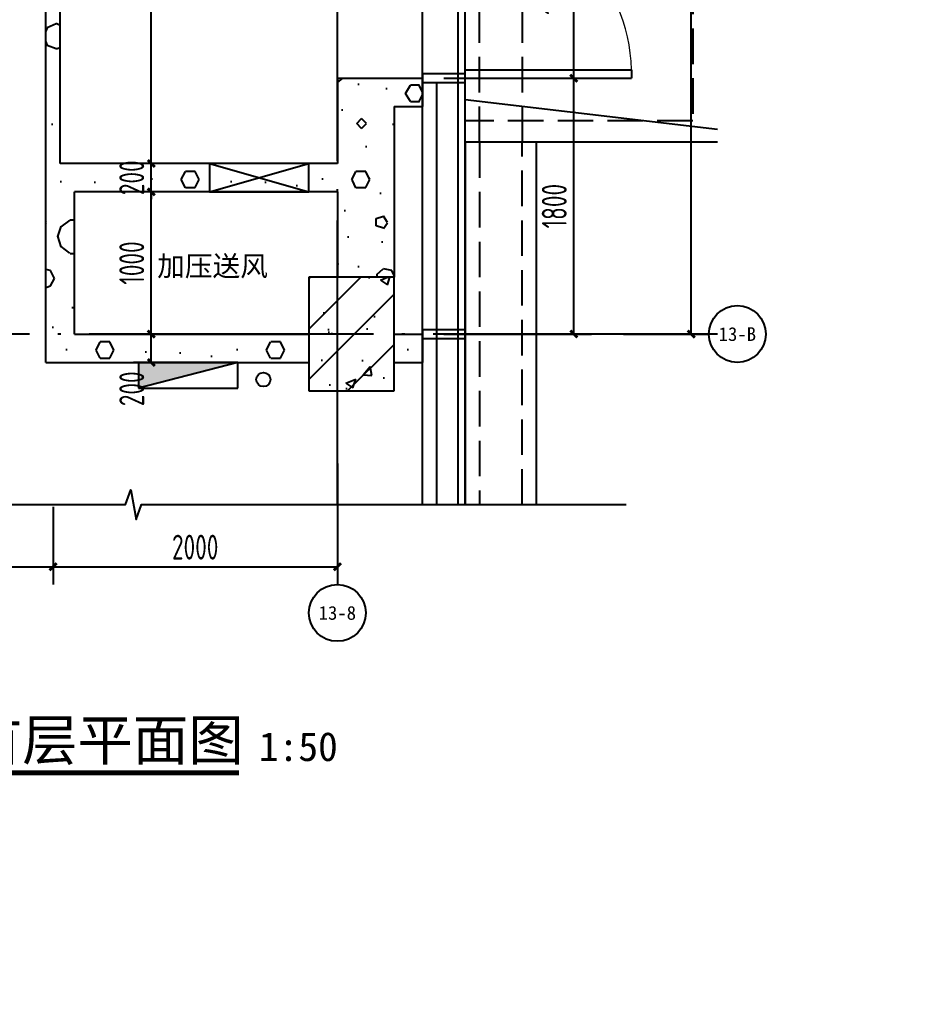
# Model space of a CAD drawing. Extents: x 116425 to 211028, y 11881 to 56060.
# Drawn here: x 144490 to 150766, y 29273 to 36269 of the extents above; entities that cross this region are included whole.
import ezdxf
from ezdxf.enums import TextEntityAlignment as Align
from ezdxf.xclip import XClip

# ---------------------------------------------------------------- set-up
doc = ezdxf.new("R2010")
doc.units = 0
doc.header["$LTSCALE"] = 1000
doc.header["$MEASUREMENT"] = 0
doc.header["$XCLIPFRAME"] = 0
doc.linetypes.add('X-104 13#平面$0$DASH', pattern=[0.35, 0.25, -0.1])
doc.linetypes.add('X-104 13#平面$0$DOTE', pattern=[2.42, 2, -0.2, 0.02, -0.2])
for name, color, linetype in [('01-标注_尺寸', 124, 'Continuous'), ('01-标注_符号', 200, 'Continuous'), ('01-标注_轴线坐标', 132, 'Continuous'), ('02-TEXT_标注', 130, 'Continuous'), ('02-TEXT_轴号', 7, 'Continuous'), ('13#楼幕墙$0$A-C_幕墙龙骨', 133, 'Continuous'), ('13#楼幕墙$0$A-C_玻璃幕墙', 140, 'Continuous'), ('13#楼幕墙$0$DOOR_FIRE', 220, 'Continuous'), ('DIM_SYMB', 3, 'Continuous'), ('X-104 13#平面$0$A-C_玻璃幕墙', 140, 'Continuous'), ('X-104 13#平面$0$A-E_楼梯', 171, 'Continuous'), ('X-104 13#平面$0$A-O_散水', 134, 'Continuous'), ('X-104 13#平面$0$A-TECH_暖通', 6, 'Continuous'), ('X-104 13#平面$0$A-TECH_水', 3, 'Continuous'), ('X-104 13#平面$0$A-TECH_结构', 21, 'Continuous'), ('X-104 13#平面$0$A_AXIS-轴线', 36, 'X-104 13#平面$0$DOTE'), ('X-104 13#平面$1$05-填充_天正', 26, 'Continuous'), ('X-104 13#平面$1$A_STR-砌块墙', 121, 'Continuous'), ('X-104 13#平面$1$A_STR-砼柱', 51, 'Continuous'), ('建-标注-文本', 254, 'Continuous')]:
    doc.layers.add(name, color=color, linetype=linetype)
doc.layers.add('104-13 B0核心筒$0$04-不打印_辅助线', color=165, linetype='Continuous', plot=False)
doc.layers.add('X-104 13#平面$0$000套内', color=226, linetype='Continuous', lineweight=30, plot=False)
doc.styles.add('_TCH_AXIS', font='STXIHEI_0.TTF', dxfattribs={"width": 0.75})
doc.styles.add('_TCH_DIM_T3', font='ROS1', dxfattribs={"width": 0.8, "bigfont": 'JD'})
doc.styles.get("Standard").update_dxf_attribs({"font": 'STXIHEI_0.TTF'})
doc.dimstyles.new('_TCH_ARCH&&50', dxfattribs={"dimtxt": 175, "dimasz": 50, "dimexe": 125, "dimexo": 150, "dimgap": 50, "dimtad": 1, "dimdec": 0, "dimzin": 0, "dimdsep": 46, "dimtxsty": '_TCH_DIM_T3', "dimblk": 'ARCHTICK', "dimcen": 0.09, "dimclrt": 7, "dimazin": 2, "dimtfac": 1, "dimtdec": 0, "dimtix": 1, "dimtmove": 2, "dimatfit": 3, "dimfxl": 0, "dimtolj": 1, "dimtzin": 0, "dimarcsym": 0})
pattern_1 = [(0, (354, -366), (600, 1200), [0, -1200]), (0, (-348, -528), (600, 1200), [0, -1200]), (0, (42, -540), (600, 1200), [0, -1200]), (0, (468, -186), (600, 1200), [0, -1200]), (0, (-30, -600), (600, 1200), [0, -1200]), (0, (588, 570), (600, 1200), [0, -1200]), (0, (222, 474), (600, 1200), [0, -1200]), (0, (414, 324), (600, 1200), [0, -1200]), (0, (-564, 300), (600, 1200), [0, -1200]), (0, (24, 246), (600, 1200), [0, -1200]), (0, (-204, -60), (600, 1200), [0, -1200]), (0, (-192, -510), (600, 1200), [0, -1200]), (0, (258, -558), (600, 1200), [0, -1200]), (0, (588, -30), (600, 1200), [0, -1200]), (0, (-534, -216), (600, 1200), [0, -1200]), (0, (-432, -12), (600, 1200), [0, -1200]), (0, (36, -96), (600, 1200), [0, -1200]), (0, (-132, -270), (600, 1200), [0, -1200]), (0, (-228, 126), (600, 1200), [0, -1200]), (0, (-78, 576), (600, 1200), [0, -1200]), (0, (-486, -468), (600, 1200), [0, -1200]), (0, (174, 330), (600, 1200), [0, -1200]), (0, (-384, 348), (600, 1200), [0, -1200]), (0, (-480, 504), (600, 1200), [0, -1200]), (130.6013, (514.286, 194.286), (-2999.99997, 3600.000016), [52.683, -22074.222]), (18.43495, (428.57, 217.14), (3000, 1200), [54.21, -7535.256]), (90, (428.6, 165.7), (600, 1200), [51.429, -2348.571]), (161.56505, (480, 148.57), (-3000, 1199.9999), [54.21, -7535.256]), (53.1301, (480, 148.57), (600, 1200), [57.143, -5942.857]), (135, (525.7, -462.86), (-600, 1200), [48.487, -3345.625]), (45, (457.14, -462.86), (600, 1200), [48.487, -3345.625]), (135, (491.43, -497.14), (-600, 1200), [48.487, -3345.625]), (45, (491.43, -497.14), (600, 1200), [48.487, -3345.625]), (116.565, (-51.4, 342.9), (-0.0001, 2400), [63.888, -1277.753]), (180, (-80, 400), (-600, 1200), [68.571, -1131.428]), (63.435, (-177.1, 342.9), (5e-06, 2400), [63.888, -1277.753]), (116.565, (-148.6, 285.7), (-0.0001, 2400), [63.888, -1277.753]), (0, (-148.6, 285.7), (600, 1200), [68.571, -1131.428]), (63.435, (-80, 285.7), (5e-06, 2400), [63.888, -1277.753]), (107.10273, (400, -62.857), (-1799.99993, 6000.00001), [77.723, -32565.805]), (143.97263, (377.14, 11.43), (-11399.99986, 8399.99999), [77.723, -16244.04]), (180, (314.3, 57.1), (-600, 1200), [74.286, -1125.714]), (36.02737, (177.14, 11.43), (11399.99992, 8399.99991), [77.723, -16244.04]), (71.56505, (154.29, -57.14), (1800, 6000), [72.28, -7517.186]), (107.10273, (177.143, -131.43), (-1799.99993, 6000.00001), [77.723, -32565.805]), (143.97263, (240, -177.14), (-11399.99986, 8399.99999), [77.723, -16244.04]), (0, (240, -177.1), (600, 1200), [74.286, -1125.714]), (36.02737, (314.29, -177.14), (11399.99992, 8399.99991), [77.723, -16244.04]), (71.56505, (377.14, -131.43), (1800, 6000), [72.28, -7517.186]), (150.25512, (411.43, 497.14), (-1800, 1200), [46.07, -9628.64]), (90, (371.4, 474.3), (600, 1200), [45.714, -2354.285]), (29.74488, (371.43, 474.29), (1800, 1200), [46.07, -9628.64]), (116.565, (131.4, -354.3), (-0.0001, 2400), [63.888, -1277.753]), (168.69007, (102.86, -297.14), (-5400, 1199.99997), [58.275, -12179.371]), (41.18593, (0, -325.714), (14999.99991, 13199.999885), [60.744, -25451.604]), (90, (0, -382.86), (600, 1200), [57.143, -2342.857]), (138.81407, (45.714, -422.857), (-14999.999733, 13200.000084), [60.744, -25451.604]), (16.69924, (45.714, -422.857), (19799.99985, 5999.999937), [59.659, -24997.075]), (60.9454, (102.86, -405.714), (600, 1199.99999), [58.832, -24650.679]), (109.98311, (-371.43, 148.57), (-3000.00001, 8399.999978), [66.884, -28024.395]), (155.556045, (-394.286, 211.43), (-7800.00003, 3599.999925), [69.046, -28930.263]), (24.443955, (-520, 211.43), (7800.000004, 3599.999983), [69.046, -28930.263]), (70.01689, (-542.857, 148.57), (3000.00001, 8399.99998), [66.884, -28024.395]), (109.98311, (-520, 85.714), (-3000.00001, 8399.999978), [66.884, -28024.395]), (160.0169, (-457.14, 62.86), (-3000, 1199.99995), [66.884, -13978.755]), (19.9831, (-457.14, 62.86), (2999.99998, 1200), [66.884, -13978.755]), (70.01689, (-394.286, 85.714), (3000.00001, 8399.99998), [66.884, -28024.395]), (122.00538, (74.29, 40), (-600.00008, 1199.99994), [53.908, -11266.868]), (18.43495, (-5.71, 68.57), (3000, 1200), [54.21, -7535.256]), (90, (-5.7, 17.14), (600, 1200), [51.429, -2348.571]), (161.56505, (45.71, 0), (-3000, 1199.9999), [54.21, -7535.256]), (54.46232, (45.714, 0), (4199.99999, 5999.99999), [49.156, -20596.423]), (116.565, (-274.3, -251.4), (-0.0001, 2400), [63.888, -1277.753]), (180, (-302.9, -194.3), (-600, 1200), [62.857, -1137.143]), (59.03624, (-400, -251.43), (600, 1200), [66.64, -13927.644]), (120.96376, (-365.71, -308.57), (-600.00008, 1199.99994), [66.64, -13927.644]), (0, (-365.7, -308.6), (600, 1200), [62.857, -1137.143]), (63.435, (-302.9, -308.6), (5e-06, 2400), [63.888, -1277.753])]

# ---------------------------------------------------------------- blocks, each defined once
blk = doc.blocks.new('X-104 13#平面$0$轴网')
at = {"layer": 'X-104 13#平面$0$A_AXIS-轴线', "linetype": 'X-104 13#平面$0$DOTE'}
for p, q in [((57500, -7401), (57500, 24620.3)), ((60408.4, 9000), (-2925, 9000))]:
    blk.add_line(p, q, dxfattribs=at)
blk = doc.blocks.new('13#楼幕墙$0$A$C7A413A1D')
blk.add_lwpolyline([(-70, -300), (-10, -300), (-10, 0), (-70, 0)], close=True)
blk = doc.blocks.new('13#楼幕墙$0$$DorLib2D$00000001')
for p, q in [((0.45, 0.975), (0.5, 0.975)), ((0.45, 0), (0.45, 0.975)), ((0.5, 0), (0.5, 0.975)), ((0.5, 0), (0.45, 0))]:
    blk.add_line(p, q)
at = {"lineweight": 13}
blk.add_arc((0.475, 0), 0.975, 91.46928, 180, dxfattribs=at)
blk = doc.blocks.new('13#楼幕墙')
at = {"layer": '13#楼幕墙$0$A-C_玻璃幕墙'}
for p, q in [((58100, -800), (58100, 18820)), ((58200, -900), (58200, 10770)), ((58350, -1050), (58350, 10770))]:
    blk.add_line(p, q, dxfattribs=at)
blk.add_lwpolyline([(4492.6, 15500), (-900, 15500), (-900, -1700), (22100, -1700), (22100, -1100), (58400, -1100), (58400, 18959.9), (53293.2, 23245), (37800, 14300), (37800, 10200), (12500, 10200), (4492.6, 15500)], dxfattribs=at)
at = {"layer": '13#楼幕墙$0$A-C_幕墙龙骨', "rotation": 90}
for p in [(58100, 10840), (58100, 9040)]:
    blk.add_blockref('13#楼幕墙$0$A$C7A413A1D', p, dxfattribs=at)
at = {"layer": '13#楼幕墙$0$DOOR_FIRE', "xscale": 1200.000000000032, "yscale": 1200.000000000032, "zscale": 1200.000000000032, "rotation": 270}
blk.add_blockref('13#楼幕墙$0$$DorLib2D$00000001', (58400, 11400), dxfattribs=at)
blk = doc.blocks.new('X-104 13#平面$0$$TwtSys$00000434')
for p, q in [((-0.5, 0.5), (-0.5, -0.5)), ((-0.5, -0.5), (0.5, 0.5)), ((0.5, 0.5), (-0.5, 0.5)), ((0.5, -0.5), (0.5, 0.5)), ((-0.5, -0.5), (0.5, -0.5))]:
    blk.add_line(p, q)
blk.add_solid([(0.5, -0.5), (0.5, 0.5), (-0.5, -0.5)])
blk = doc.blocks.new('X-104 13#平面$0$A$C55540B70')
at = {"layer": 'X-104 13#平面$0$A-TECH_水'}
blk.add_circle((-520, 8680), 50, dxfattribs=at)
at = {"layer": 'X-104 13#平面$0$A-TECH_水', "xscale": -700, "yscale": -180, "zscale": 700}
blk.add_blockref('X-104 13#平面$0$$TwtSys$00000434', (-1050, 8710), dxfattribs=at)
blk = doc.blocks.new('*U230')
blk.add_lwpolyline([(200, 0), (200, 700), (0, 700), (0, 0), (200, 0), (0, 700), (0, 0), (200, 700)])
blk = doc.blocks.new('X-104 13#平面$0$A$C0BB3323F')
at = {"layer": 'Defpoints'}
blk.add_lwpolyline([(59300, 600), (59300, 20660), (54205, 24935), (38700, 16000), (38700, 11900), (13400, 11900), (5392.6, 17200), (0, 17200), (0, 0), (23000, 0), (23000, 600)], close=True, dxfattribs=at)
blk = doc.blocks.new('X-104 13#平面')
at = {"layer": 'X-104 13#平面$1$05-填充_天正'}
h = blk.add_hatch(dxfattribs=at)
h.set_pattern_fill('加气混凝土', color=256, scale=100, style=0)
h.set_pattern_definition(pattern_1)
h.paths.add_polyline_path([(55550, 10100), (55550, 16000), (55450, 16000), (55450, 10100)])
h = blk.add_hatch(dxfattribs=at)
h.set_pattern_fill('加气混凝土', color=256, scale=100, style=0)
h.set_pattern_definition(pattern_1)
h.paths.add_polyline_path([(57500, 10800), (57900, 10600), (58100, 10600), (58100, 10800)])
h = blk.add_hatch(dxfattribs=at)
h.set_pattern_fill('加气混凝土', color=256, scale=100, style=0)
h.set_pattern_definition(pattern_1)
h.paths.add_polyline_path([(57900, 10600), (57500, 10800), (57500, 10200), (57633.3, 10100), (57900, 10100)])
h = blk.add_hatch(dxfattribs=at)
h.set_pattern_fill('加气混凝土', color=256, scale=100, style=0)
h.set_pattern_definition(pattern_1)
h.paths.add_polyline_path([(57633.3, 10100), (57500, 10200), (55550, 10200), (55550, 10100), (55650, 10000), (57500, 10000)])
h = blk.add_hatch(dxfattribs=at)
h.set_pattern_fill('加气混凝土', color=256, scale=100, style=0)
h.set_pattern_definition(pattern_1)
h.paths.add_polyline_path([(55450, 8800), (55650, 9000), (55650, 10000), (55550, 10100), (55450, 10100)])
h = blk.add_hatch(dxfattribs=at)
h.set_pattern_fill('加气混凝土', color=256, scale=100, style=0)
h.set_pattern_definition(pattern_1)
h.paths.add_polyline_path([(57500, 9400), (57900, 9400), (57900, 10100), (57633.3, 10100), (57500, 10000)])
h = blk.add_hatch(dxfattribs=at)
h.set_pattern_fill('钢筋混凝土', color=256, scale=100, style=0)
h.set_pattern_definition([(45, (0, 0), (-176.7767, 176.7767), []), (50, (0, 0), (717.26, -62.752), [75, -825]), (355, (0, 0), (-138.751, 752.192), [60, -660]), (100.4514, (59.8, -5.2), (578.509, 689.4395), [63.74, -701.142]), (46.1842, (0, 200), (1067.241, -165.519), [112.5, -1237.5]), (96.6356, (88.9, 186.2), (934.663, 974.118), [95.61, -1051.713]), (351.1842, (0, 200), (934.662, 974.119), [90, -990]), (21, (100, 150), (596.907, -402.619), [75, -825]), (326, (100, 150), (243.315, 725.15), [60, -660]), (71.4514, (149.74, 116.45), (840.223, 322.5305), [63.74, -701.142]), (37.5, (0, 0), (12.1599, 332.8939), [0, -652, 0, -670, 0, -662.5]), (7.5, (0, 0), (263.0695, 394.4117), [0, -382, 0, -637, 0, -252.5]), (327.5, (-223, 0), (533.8224, -22.5549), [0, -250, 0, -780, 0, -1035]), (317.5, (-323, 0), (583.186, 100.105), [0, -325, 0, -518, 0, -735])])
h.paths.add_polyline_path([(57300, 8600), (57900, 8600), (57900, 9400), (57300, 9400)])
h = blk.add_hatch(dxfattribs=at)
h.set_pattern_fill('加气混凝土', color=256, scale=100, style=0)
h.set_pattern_definition(pattern_1)
h.paths.add_polyline_path([(57300, 8800), (57300, 9000), (55650, 9000), (55450, 8800)])
h = blk.add_hatch(dxfattribs=at)
h.set_pattern_fill('加气混凝土', color=256, scale=100, style=0)
h.set_pattern_definition(pattern_1)
h.paths.add_polyline_path([(57900, 9000), (57900, 8800), (58100, 8800), (58100, 9000)])
at = {"layer": 'X-104 13#平面$0$000套内'}
blk.add_lwpolyline([(4100, 77750), (4100, 68700), (-750, 68700), (-750, 59850), (21950, 59850), (21950, 61450), (58250, 61450), (58250, 71300), (48400, 71300), (48400, 73450), (53400, 73450), (53400, 80500), (58250, 80500), (58250, 81290.1), (53289, 85452.6), (37950, 76613.3), (37950, 72450), (12454.9, 72450), (4447.4, 77750)], close=True, dxfattribs=at)
blk.add_lwpolyline([(7100, -1550), (21950, -1550), (21950, -950), (48400, -950), (48400, 11050), (53400, 11050), (53400, 18100), (58250, 18100), (58250, 18890), (53289.1, 23052.7), (37950, 14213.3), (37950, 10050), (12454.9, 10050), (4447.4, 15350), (4100, 15350), (4100, 6300), (7100, 6300), (7100, -1550)], dxfattribs=at)
at = {"layer": 'X-104 13#平面$0$A-C_玻璃幕墙', "linetype": 'X-104 13#平面$0$DASH'}
blk.add_lwpolyline([(60000, 10500), (58400, 10500), (58400, 12900), (60000, 12900)], close=True, dxfattribs=at)
at = {"layer": 'X-104 13#平面$0$A-E_楼梯'}
for p, q in [((58400, 10350), (58400, 13050)), ((58400, 10650), (60950, 10350)), ((60950, 10350), (58400, 10350))]:
    blk.add_line(p, q, dxfattribs=at)
at = {"layer": 'X-104 13#平面$0$A-O_散水', "linetype": 'X-104 13#平面$0$DASH'}
blk.add_lwpolyline([(58800, 10350), (58500, 10350), (58500, 13050), (58800, 13050)], close=True, dxfattribs=at)
at = {"layer": 'X-104 13#平面$0$A-O_散水'}
blk.add_lwpolyline([(58400, 10350), (58400, -1100), (56000, -1100), (56000, -1600), (58900, -1600), (58900, 10350)], dxfattribs=at)
at = {"layer": 'X-104 13#平面$0$A-O_散水', "linetype": 'X-104 13#平面$0$DASH'}
blk.add_lwpolyline([(58500, 10350), (58500, -1200), (56100, -1200), (56100, -1500), (58800, -1500), (58800, 10350)], dxfattribs=at)
at = {"layer": 'X-104 13#平面$0$A-TECH_结构'}
blk.add_lwpolyline([(58350, -1050), (58350, 18936.6), (53287.9, 23184.2), (37850, 14271.1), (37850, 10150), (12485, 10150), (4477.5, 15450), (-850, 15450), (-850, -1650), (22050, -1650), (22050, -1050)], close=True, dxfattribs=at)
at = {"layer": 'X-104 13#平面$1$A_STR-砌块墙'}
for p, q in [((55450, 10100), (55450, 16000)), ((55550, 10200), (55550, 16000)), ((57500, 10800), (58100, 10800)), ((57500, 10800), (57500, 10200)), ((58100, 10800), (58100, 10600)), ((57900, 10600), (58100, 10600)), ((57900, 10600), (57900, 10100)), ((57500, 10200), (55550, 10200)), ((55450, 8800), (55450, 10100)), ((57900, 10100), (57900, 9400)), ((55650, 9000), (55650, 10000)), ((57500, 10000), (55650, 10000)), ((57500, 10000), (57500, 9400)), ((55650, 9000), (57300, 9000)), ((57900, 9000), (58100, 9000)), ((58100, 9000), (58100, 8800)), ((55450, 8800), (57300, 8800)), ((57900, 8800), (58100, 8800))]:
    blk.add_line(p, q, dxfattribs=at)
at = {"layer": 'X-104 13#平面$1$A_STR-砼柱'}
for p, q in [((57900, 9400), (57300, 9400)), ((57300, 9400), (57300, 8600)), ((57900, 8600), (57900, 9400)), ((57300, 8600), (57900, 8600))]:
    blk.add_line(p, q, dxfattribs=at)
for name, p in [('X-104 13#平面$0$A$C55540B70', (57500, 0)), ('X-104 13#平面$0$轴网', (0, 62400)), ('X-104 13#平面$0$A$C0BB3323F', (-900, -1700)), ('X-104 13#平面$0$轴网', (0, 0))]:
    blk.add_blockref(name, p)
at = {"layer": 'X-104 13#平面$0$A-TECH_暖通', "rotation": 270}
blk.add_blockref('*U230', (56600, 10200), dxfattribs=at)
at = {"layer": 'X-104 13#平面$0$A-TECH_结构'}
blk.add_blockref('13#楼幕墙', (0, 0), dxfattribs=at)
blk = doc.blocks.new('104 轴线')
blk.add_line((-287377.3, 164049.7), (-242241.1, 93088.3))
blk = doc.blocks.new('104-13 B0核心筒')
at = {"layer": '104-13 B0核心筒$0$04-不打印_辅助线'}
ref = blk.add_blockref('104 轴线', (287655.8, 163436.6), dxfattribs=dict(at, rotation=57.54087654753761))
XClip(ref).set_block_clipping_path([(-308258.2439484803, 159880.9876684749), (-256882.7738956955, 79110.5487782021), (-223300.1845035219, 100471.3503204154), (-274675.6545563068, 181241.7892106881)])
blk = doc.blocks.new('_ArchTick')
at = {"color": 0, "linetype": 'ByBlock', "const_width": 0.4}
blk.add_lwpolyline([(-0.5, -0.5), (0.5, 0.5)], dxfattribs=at)
blk = doc.blocks.new('*D432')
at = {"layer": '01-标注_尺寸', "color": 0, "lineweight": -2, "transparency": 16777216}
for p, q in [((148886.9, 43058.1), (149336.9, 43058.1)), ((149211.9, 34058.1), (149211.9, 43058.1)), ((148886.9, 34058.1), (149336.9, 34058.1))]:
    blk.add_line(p, q, dxfattribs=at)
at = {"layer": 'Defpoints', "color": 0, "transparency": 16777216}
for p in [(148736.9, 43058.1), (149211.9, 43058.1), (148736.9, 34058.1)]:
    blk.add_point(p, dxfattribs=at)
at = {"layer": '01-标注_尺寸', "color": 0, "lineweight": -2, "transparency": 16777216, "xscale": 50, "yscale": 50, "zscale": 50}
for p, rotation in [((149211.9, 43058.1), 90), ((149211.9, 34058.1), 270)]:
    blk.add_blockref('_ArchTick', p, dxfattribs=dict(at, rotation=rotation))
at = {"layer": '01-标注_尺寸', "color": 7, "transparency": 16777216, "insert": (149074.4, 38558.1), "char_height": 175, "attachment_point": 5, "rotation": 90, "style": '_TCH_DIM_T3'}
blk.add_mtext('\\A1;9000', dxfattribs=at)
blk = doc.blocks.new('*D434')
at = {"layer": '01-标注_尺寸', "color": 0, "lineweight": -2, "transparency": 16777216}
for p, q in [((142722.9, 32843.7), (142722.9, 32296.3)), ((144722.9, 32843.7), (144722.9, 32296.3)), ((142722.9, 32421.3), (144722.9, 32421.3))]:
    blk.add_line(p, q, dxfattribs=at)
at = {"layer": 'Defpoints', "color": 0, "transparency": 16777216}
for p in [(142722.9, 32993.7), (144722.9, 32993.7), (144722.9, 32421.3)]:
    blk.add_point(p, dxfattribs=at)
at = {"layer": '01-标注_尺寸', "color": 0, "lineweight": -2, "transparency": 16777216, "xscale": 50, "yscale": 50, "zscale": 50, "rotation": 180}
blk.add_blockref('_ArchTick', (142722.9, 32421.3), dxfattribs=at)
at = {"layer": '01-标注_尺寸', "color": 0, "lineweight": -2, "transparency": 16777216, "xscale": 50, "yscale": 50, "zscale": 50}
blk.add_blockref('_ArchTick', (144722.9, 32421.3), dxfattribs=at)
at = {"layer": '01-标注_尺寸', "color": 7, "transparency": 16777216, "insert": (143722.9, 32558.8), "char_height": 175, "attachment_point": 5, "style": '_TCH_DIM_T3'}
blk.add_mtext('\\A1;2000', dxfattribs=at)
blk = doc.blocks.new('*D435')
at = {"layer": '01-标注_尺寸', "color": 0, "lineweight": -2, "transparency": 16777216}
for p, q in [((144722.9, 32843.7), (144722.9, 32296.3)), ((146722.9, 32843.7), (146722.9, 32296.3)), ((144722.9, 32421.3), (146722.9, 32421.3))]:
    blk.add_line(p, q, dxfattribs=at)
at = {"layer": 'Defpoints', "color": 0, "transparency": 16777216}
for p in [(144722.9, 32993.7), (146722.9, 32993.7), (146722.9, 32421.3)]:
    blk.add_point(p, dxfattribs=at)
at = {"layer": '01-标注_尺寸', "color": 0, "lineweight": -2, "transparency": 16777216, "xscale": 50, "yscale": 50, "zscale": 50, "rotation": 180}
blk.add_blockref('_ArchTick', (144722.9, 32421.3), dxfattribs=at)
at = {"layer": '01-标注_尺寸', "color": 0, "lineweight": -2, "transparency": 16777216, "xscale": 50, "yscale": 50, "zscale": 50}
blk.add_blockref('_ArchTick', (146722.9, 32421.3), dxfattribs=at)
at = {"layer": '01-标注_尺寸', "color": 7, "transparency": 16777216, "insert": (145722.9, 32558.8), "char_height": 175, "attachment_point": 5, "style": '_TCH_DIM_T3'}
blk.add_mtext('\\A1;2000', dxfattribs=at)
blk = doc.blocks.new('*D609')
at = {"layer": '01-标注_尺寸', "color": 0, "lineweight": -2, "transparency": 16777216}
for p, q in [((145592.9, 34058.1), (145289, 34058.1)), ((145414, 33858.1), (145414, 34058.1)), ((145592.9, 33858.1), (145289, 33858.1))]:
    blk.add_line(p, q, dxfattribs=at)
at = {"layer": 'Defpoints', "color": 0, "transparency": 16777216}
for p in [(145414, 34058.1), (145742.9, 34058.1), (145742.9, 33858.1)]:
    blk.add_point(p, dxfattribs=at)
at = {"layer": '01-标注_尺寸', "color": 0, "lineweight": -2, "transparency": 16777216, "xscale": 50, "yscale": 50, "zscale": 50}
for p, rotation in [((145414, 34058.1), 90), ((145414, 33858.1), 270)]:
    blk.add_blockref('_ArchTick', p, dxfattribs=dict(at, rotation=rotation))
at = {"layer": '01-标注_尺寸', "color": 7, "transparency": 16777216, "insert": (145276.5, 33673.1), "char_height": 175, "attachment_point": 5, "rotation": 90, "style": '_TCH_DIM_T3'}
blk.add_mtext('\\A1;200', dxfattribs=at)
blk = doc.blocks.new('*D610')
at = {"layer": '01-标注_尺寸', "color": 0, "lineweight": -2, "transparency": 16777216}
for p, q in [((145592.9, 35058.1), (145289, 35058.1)), ((145414, 34058.1), (145414, 35058.1)), ((145592.9, 34058.1), (145289, 34058.1))]:
    blk.add_line(p, q, dxfattribs=at)
at = {"layer": 'Defpoints', "color": 0, "transparency": 16777216}
for p in [(145414, 35058.1), (145742.9, 35058.1), (145742.9, 34058.1)]:
    blk.add_point(p, dxfattribs=at)
at = {"layer": '01-标注_尺寸', "color": 0, "lineweight": -2, "transparency": 16777216, "xscale": 50, "yscale": 50, "zscale": 50}
for p, rotation in [((145414, 35058.1), 90), ((145414, 34058.1), 270)]:
    blk.add_blockref('_ArchTick', p, dxfattribs=dict(at, rotation=rotation))
at = {"layer": '01-标注_尺寸', "color": 7, "transparency": 16777216, "insert": (145276.5, 34558.1), "char_height": 175, "attachment_point": 5, "rotation": 90, "style": '_TCH_DIM_T3'}
blk.add_mtext('\\A1;1000', dxfattribs=at)
blk = doc.blocks.new('*D611')
at = {"layer": '01-标注_尺寸', "color": 0, "lineweight": -2, "transparency": 16777216}
for p, q in [((145592.9, 35258.1), (145289, 35258.1)), ((145414, 35258.1), (145414, 35308.1)), ((145414, 35058.1), (145414, 35258.1)), ((145592.9, 35058.1), (145289, 35058.1)), ((145414, 35058.1), (145414, 35008.1))]:
    blk.add_line(p, q, dxfattribs=at)
at = {"layer": 'Defpoints', "color": 0, "transparency": 16777216}
for p in [(145414, 35258.1), (145742.9, 35258.1), (145742.9, 35058.1)]:
    blk.add_point(p, dxfattribs=at)
at = {"layer": '01-标注_尺寸', "color": 0, "lineweight": -2, "transparency": 16777216, "xscale": 50, "yscale": 50, "zscale": 50}
for p, rotation in [((145414, 35258.1), 270), ((145414, 35058.1), 90)]:
    blk.add_blockref('_ArchTick', p, dxfattribs=dict(at, rotation=rotation))
at = {"layer": '01-标注_尺寸', "color": 7, "transparency": 16777216, "insert": (145276.5, 35158.1), "char_height": 175, "attachment_point": 5, "rotation": 90, "style": '_TCH_DIM_T3'}
blk.add_mtext('\\A1;200', dxfattribs=at)
blk = doc.blocks.new('*D612')
at = {"layer": '01-标注_尺寸', "color": 0, "lineweight": -2, "transparency": 16777216}
for p, q in [((145592.9, 38258.1), (145289, 38258.1)), ((145414, 35258.1), (145414, 38258.1)), ((145592.9, 35258.1), (145289, 35258.1))]:
    blk.add_line(p, q, dxfattribs=at)
at = {"layer": 'Defpoints', "color": 0, "transparency": 16777216}
for p in [(145414, 38258.1), (145742.9, 38258.1), (145742.9, 35258.1)]:
    blk.add_point(p, dxfattribs=at)
at = {"layer": '01-标注_尺寸', "color": 0, "lineweight": -2, "transparency": 16777216, "xscale": 50, "yscale": 50, "zscale": 50}
for p, rotation in [((145414, 38258.1), 90), ((145414, 35258.1), 270)]:
    blk.add_blockref('_ArchTick', p, dxfattribs=dict(at, rotation=rotation))
at = {"layer": '01-标注_尺寸', "color": 7, "transparency": 16777216, "insert": (145276.5, 36758.1), "char_height": 175, "attachment_point": 5, "rotation": 90, "style": '_TCH_DIM_T3'}
blk.add_mtext('\\A1;3000', dxfattribs=at)
blk = doc.blocks.new('*D679')
at = {"layer": '01-标注_尺寸', "color": 0, "lineweight": -2, "transparency": 16777216}
for p, q in [((147472.9, 35858.1), (148511.4, 35858.1)), ((148386.4, 34058.1), (148386.4, 35858.1)), ((147472.9, 34058.1), (148511.4, 34058.1))]:
    blk.add_line(p, q, dxfattribs=at)
at = {"layer": 'Defpoints', "color": 0, "transparency": 16777216}
for p in [(147322.9, 35858.1), (148386.4, 35858.1), (147322.9, 34058.1)]:
    blk.add_point(p, dxfattribs=at)
at = {"layer": '01-标注_尺寸', "color": 0, "lineweight": -2, "transparency": 16777216, "xscale": 50, "yscale": 50, "zscale": 50}
for p, rotation in [((148386.4, 35858.1), 90), ((148386.4, 34058.1), 270)]:
    blk.add_blockref('_ArchTick', p, dxfattribs=dict(at, rotation=rotation))
at = {"layer": '01-标注_尺寸', "color": 7, "transparency": 16777216, "insert": (148248.9, 34958.1), "char_height": 175, "attachment_point": 5, "rotation": 90, "style": '_TCH_DIM_T3'}
blk.add_mtext('\\A1;1800', dxfattribs=at)
blk = doc.blocks.new('*D680')
at = {"layer": '01-标注_尺寸', "color": 0, "lineweight": -2, "transparency": 16777216}
for p, q in [((147472.9, 37058.1), (148511.4, 37058.1)), ((148386.4, 35858.1), (148386.4, 37058.1)), ((147472.9, 35858.1), (148511.4, 35858.1))]:
    blk.add_line(p, q, dxfattribs=at)
at = {"layer": 'Defpoints', "color": 0, "transparency": 16777216}
for p in [(147322.9, 37058.1), (148386.4, 37058.1), (147322.9, 35858.1)]:
    blk.add_point(p, dxfattribs=at)
at = {"layer": '01-标注_尺寸', "color": 0, "lineweight": -2, "transparency": 16777216, "xscale": 50, "yscale": 50, "zscale": 50}
for p, rotation in [((148386.4, 37058.1), 90), ((148386.4, 35858.1), 270)]:
    blk.add_blockref('_ArchTick', p, dxfattribs=dict(at, rotation=rotation))
at = {"layer": '01-标注_尺寸', "color": 7, "transparency": 16777216, "insert": (148248.9, 36458.1), "char_height": 175, "attachment_point": 5, "rotation": 90, "style": '_TCH_DIM_T3'}
blk.add_mtext('\\A1;1200', dxfattribs=at)

msp = doc.modelspace()

# ---------------------------------------------------------------- linework, layer by layer
at = {"layer": '01-标注_符号'}
msp.add_lwpolyline([(141822.9, 32858.1), (145232.4, 32858.1), (145270.6, 32963.1), (145307.6, 32753.1), (145344.9, 32858.1), (148754.3, 32858.1)], dxfattribs=at)
at = {"layer": '01-标注_轴线坐标'}
for p, q in [((148736.9, 34058.1), (149336.9, 34058.1)), ((146722.9, 33146.3), (146722.9, 32296.3))]:
    msp.add_line(p, q, dxfattribs=at)
for centre in [(149536.9, 34058.1), (146722.9, 32096.3)]:
    msp.add_circle(centre, 200, dxfattribs=at)
at = {"layer": 'DIM_SYMB', "const_width": 35}
msp.add_lwpolyline([(142851.4, 30970.9), (146031.3, 30970.9)], dxfattribs=at)

# ---------------------------------------------------------------- block references
ref = msp.add_blockref('104-13 B0核心筒', (81722.9, 25058.1))
XClip(ref).set_block_clipping_path([(52799.9999997682, 5800.0000000778), (58406.23745752, 18900.000000001)])
ref = msp.add_blockref('X-104 13#平面', (89222.9, 25058.1))
XClip(ref).set_block_clipping_path([(52600.0000000065, 7800.0004171911), (60173.8070770114, 18900)])
ref = msp.add_blockref('X-104 13#平面', (135059.8, 23721.2))
XClip(ref).set_block_clipping_path([(47300.0000000066, 8199.9999999998), (54100.0000000072, 18799.9999999998)])
ref = msp.add_blockref('X-104 13#平面', (144576.5, -38678.8))
XClip(ref).set_block_clipping_path([(47300.0000000066, 70599.9999999998), (54100.0000000072, 81199.9999999998)])

# ---------------------------------------------------------------- texts
at = {"layer": '02-TEXT_标注'}
msp.add_text('加压送风', height=142.71, dxfattribs=at).set_placement((145455.5, 34465.3))
at = {"layer": '02-TEXT_轴号', "style": '_TCH_AXIS'}
for s, width, p, p2 in [('13-B', 0.915663, (149405.5, 34009.7), (149668.2, 34009.7)), ('13-8', 0.926829, (146591.5, 32047.9), (146854.3, 32047.9))]:
    msp.add_text(s, height=96.8, dxfattribs=dict(at, width=width)).set_placement(p, p2, align=Align.FIT)
at = {"layer": '建-标注-文本'}
for s, height, p in [('楼梯首层平面图', 285.43, (143338.2, 31059.8)), ('1:50', 203.88, (146171.3, 31054))]:
    msp.add_text(s, height=height, dxfattribs=at).set_placement(p)

# ---------------------------------------------------------------- dimensions: what is measured, and where the dimension line sits
at = {"layer": '01-标注_尺寸'}
for p1, p2, distance, picture, middle in [((148736.9, 34058.1), (148736.9, 43058.1), -475, '*D432', (149074.4, 38558.1)), ((145742.9, 35258.1), (145742.9, 38258.1), 328.9, '*D612', (145276.5, 36758.1)), ((147322.9, 35858.1), (147322.9, 37058.1), -1063.5, '*D680', (148248.9, 36458.1)), ((147322.9, 34058.1), (147322.9, 35858.1), -1063.5, '*D679', (148248.9, 34958.1)), ((145742.9, 35058.1), (145742.9, 35258.1), 328.9, '*D611', (145276.5, 35158.1)), ((145742.9, 34058.1), (145742.9, 35058.1), 328.9, '*D610', (145276.5, 34558.1)), ((142722.9, 32993.7), (144722.9, 32993.7), -572.4, '*D434', (143722.9, 32558.8)), ((144722.9, 32993.7), (146722.9, 32993.7), -572.4, '*D435', (145722.9, 32558.8))]:
    dim = msp.add_aligned_dim(p1=p1, p2=p2, distance=distance, dimstyle='_TCH_ARCH&&50', dxfattribs=at)
    dim.commit()
    dim.dimension.update_dxf_attribs({"geometry": picture, "text_midpoint": middle})
dim = msp.add_linear_dim(base=(145414, 34058.1), p1=(145742.9, 33858.1), p2=(145742.9, 34058.1), angle=90, dimstyle='_TCH_ARCH&&50', dxfattribs=at)
dim.commit()
dim.dimension.update_dxf_attribs({"geometry": '*D609', "text_midpoint": (145276.5, 33673.1), "dimtype": 161})

doc.saveas('drawing.dxf')
